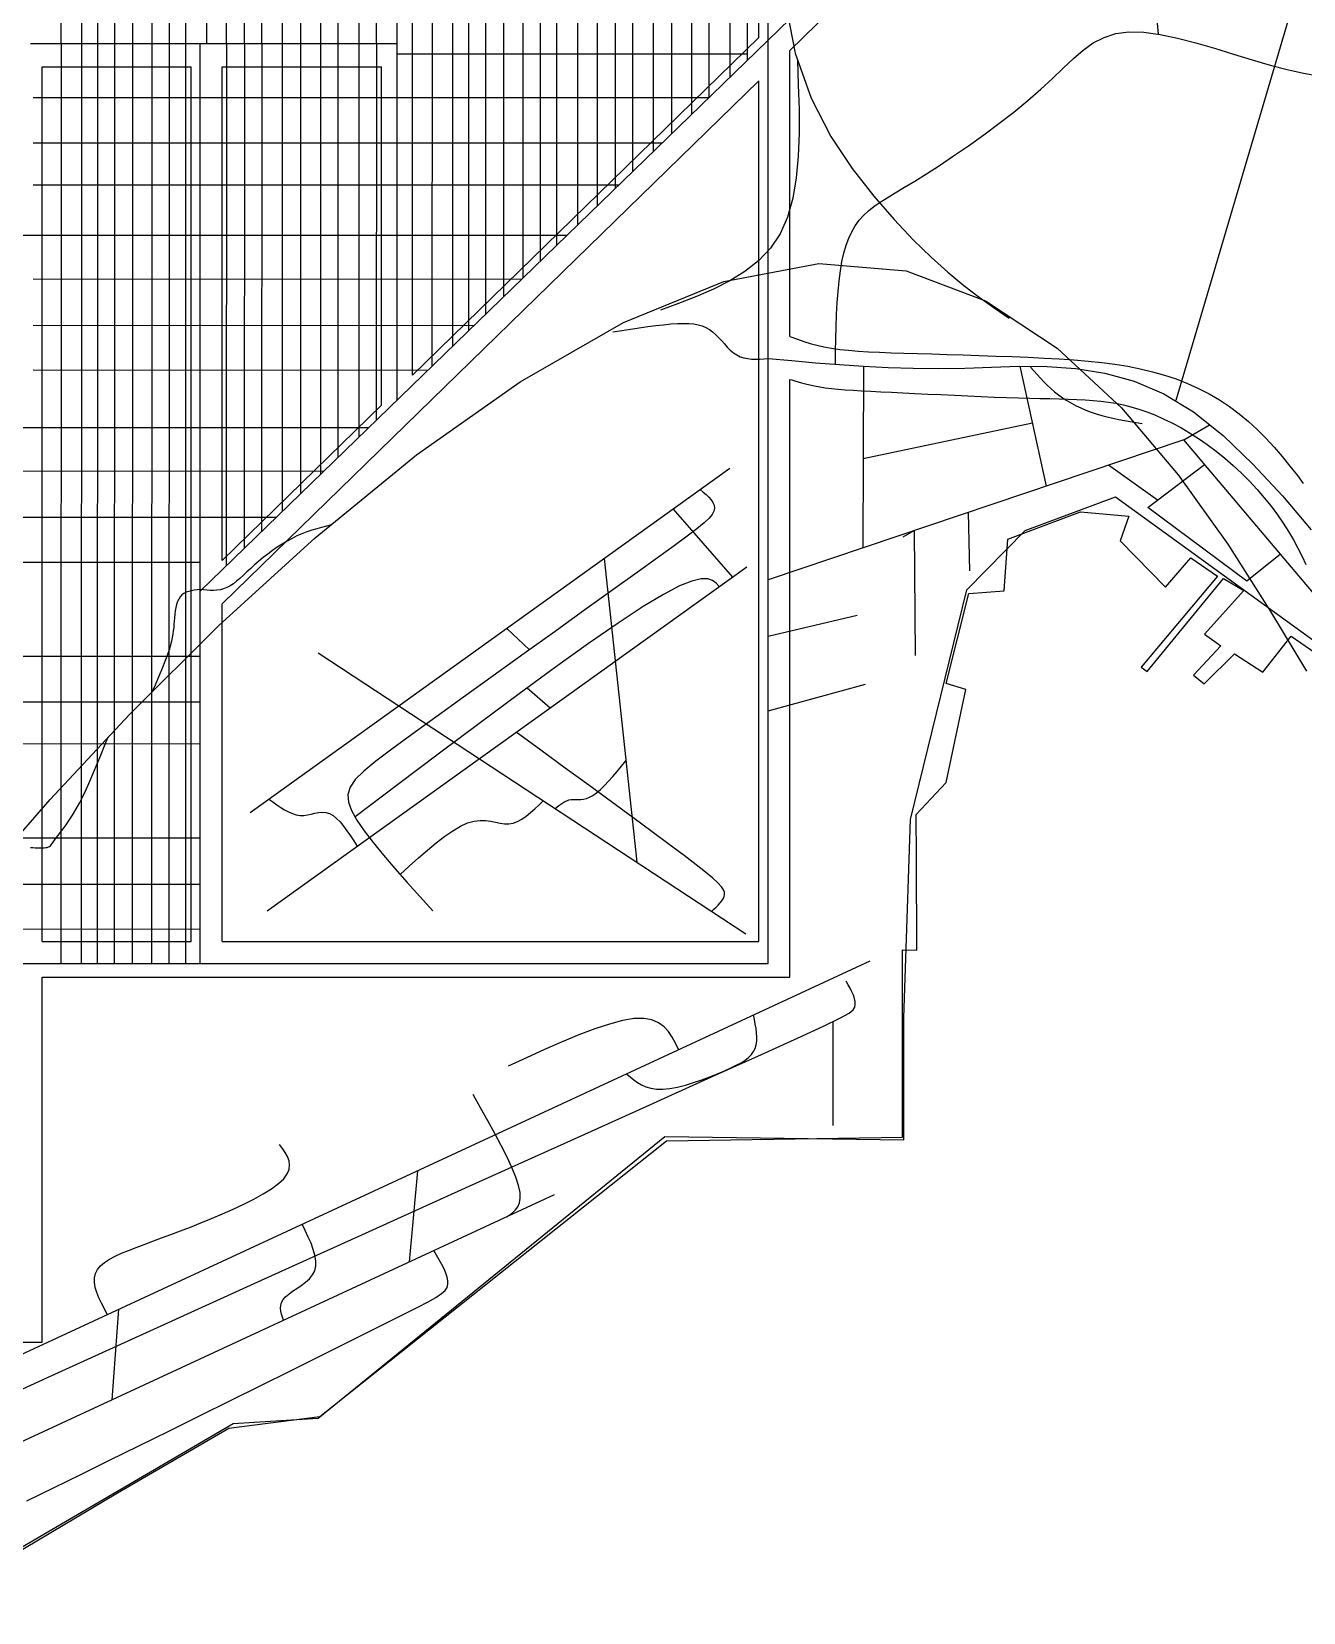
# Model space of a CAD drawing. Extents: x -15732 to 10897, y -24868 to 16165.
# Drawn here: x -2354 to 2165, y -8372 to -2754 of the extents above; entities that cross this region are included whole.
import ezdxf

# ---------------------------------------------------------------- set-up
doc = ezdxf.new("R2010")
doc.units = 0
doc.header["$MEASUREMENT"] = 0
for name, color, linetype in [('AIRPORT', 7, 'CONTINUOUS'), ('COASTLINE', 7, 'CONTINUOUS'), ('HIGHWAY', 7, 'CONTINUOUS'), ('STREETS-SPRAWL', 7, 'CONTINUOUS'), ('STREETS-SPRAWL-12M', 7, 'CONTINUOUS'), ('STREETS-SPRAWL-20M', 7, 'CONTINUOUS'), ('SUBURBS', 7, 'CONTINUOUS')]:
    doc.layers.add(name, color=color, linetype=linetype)

msp = doc.modelspace()

# ---------------------------------------------------------------- linework, layer by layer
at = {"layer": 'AIRPORT', "color": 251, "linetype": 'CONTINUOUS'}
for p, q in [((-1577.1, -5529), (127.2, -4305.8)), ((22, -4381.2), (32.8, -4390.2)), ((32.8, -4390.2), (43.2, -4399.2)), ((43.2, -4399.2), (52.6, -4408.3)), ((52.6, -4408.3), (60.6, -4417.6)), ((60.6, -4417.6), (66.9, -4427.2)), ((66.9, -4427.2), (70.8, -4437.1)), ((70.8, -4437.1), (72, -4447.4)), ((-74.4, -4450.5), (136.1, -4692.7)), ((53.2, -4483), (35.6, -4499.5)), ((64.1, -4469.6), (53.2, -4483)), ((70, -4458.2), (64.1, -4469.6)), ((72, -4447.4), (70, -4458.2)), ((-25.1, -4547.2), (-71.3, -4581.1)), ((10, -4520.4), (-25.1, -4547.2)), ((35.6, -4499.5), (10, -4520.4)), ((-71.3, -4581.1), (-129.8, -4623.5)), ((-1517, -5879.3), (187.2, -4656.1)), ((-319, -4626), (-203.8, -5706.2)), ((-129.8, -4623.5), (-202.3, -4675.6)), ((-202.3, -4675.6), (-289.3, -4738.2)), ((-7.7, -4706.4), (-51.4, -4724.1)), ((25, -4698.5), (-7.7, -4706.4)), ((48.7, -4698.5), (25, -4698.5)), ((65.9, -4704.5), (48.7, -4698.5)), ((78.7, -4714.5), (65.9, -4704.5)), ((89.2, -4726.4), (78.7, -4714.5)), ((-289.3, -4738.2), (-387.8, -4809)), ((-108.3, -4753.8), (-180.7, -4797.4)), ((-51.4, -4724.1), (-108.3, -4753.8)), ((-387.8, -4809), (-494, -4885.4)), ((-180.7, -4797.4), (-270.1, -4856.1)), ((-665.8, -4874.9), (-584.7, -4950.7)), ((-494, -4885.4), (-603.8, -4964.5)), ((-270.1, -4856.1), (-374.9, -4928.7)), ((-374.9, -4928.7), (-492.9, -5013.2)), ((-1335.7, -4961.2), (183.4, -5961.1)), ((-603.8, -4964.5), (-713.6, -5043.5)), ((-713.6, -5043.5), (-819.3, -5119.7)), ((-492.9, -5013.2), (-622.1, -5107.7)), ((-622.1, -5107.7), (-760, -5210)), ((-592.8, -5086.1), (-511.5, -5157.5)), ((-819.3, -5119.7), (-917.2, -5190.3)), ((-917.2, -5190.3), (-1003.3, -5252.5)), ((-760, -5210), (-904.6, -5318.3)), ((-1003.3, -5252.5), (-1074.6, -5304.3)), ((-544.4, -5308.2), (-632.2, -5244.2)), ((-1074.6, -5304.3), (-1131.2, -5346.9)), ((-904.6, -5318.3), (-1053.6, -5430.5)), ((-457.8, -5371.3), (-544.4, -5308.2)), ((-1174.1, -5382.3), (-1204.2, -5412.5)), ((-1131.2, -5346.9), (-1174.1, -5382.3)), ((-373.7, -5432.6), (-457.8, -5371.3)), ((-289.1, -5401.3), (-273.7, -5383.3)), ((-273.7, -5383.3), (-258, -5364.5)), ((-258, -5364.5), (-242.3, -5345.5)), ((-1222.6, -5439.6), (-1230.3, -5465.5)), ((-1204.2, -5412.5), (-1222.6, -5439.6)), ((-1053.6, -5430.5), (-1204.8, -5544.8)), ((-293.4, -5491.4), (-373.7, -5432.6)), ((-346.5, -5459.3), (-333, -5447.6)), ((-333, -5447.6), (-318.9, -5433.8)), ((-318.9, -5433.8), (-304.2, -5418.3)), ((-304.2, -5418.3), (-289.1, -5401.3)), ((-1510.7, -5481.4), (-1496.8, -5491.8)), ((-1496.8, -5491.8), (-1482.9, -5501.9)), ((-1482.9, -5501.9), (-1469, -5511.4)), ((-1230.3, -5465.5), (-1228.1, -5492.3)), ((-1228.1, -5492.3), (-1217, -5521.9)), ((-566.3, -5516.4), (-551.1, -5502.2)), ((-551.1, -5502.2), (-535.9, -5487.6)), ((-487.3, -5509.7), (-480.5, -5504.4)), ((-480.5, -5504.4), (-473.6, -5499.4)), ((-473.6, -5499.4), (-466.7, -5494.7)), ((-466.7, -5494.7), (-459.6, -5490.7)), ((-459.6, -5490.7), (-452.3, -5487.3)), ((-452.3, -5487.3), (-444.8, -5484.8)), ((-444.8, -5484.8), (-437.1, -5483.2)), ((-437.1, -5483.2), (-429.1, -5482.6)), ((-429.1, -5482.6), (-420.7, -5482.7)), ((-420.7, -5482.7), (-412, -5482.9)), ((-412, -5482.9), (-402.7, -5482.7)), ((-402.7, -5482.7), (-392.9, -5481.6)), ((-392.9, -5481.6), (-382.4, -5479.3)), ((-382.4, -5479.3), (-371.2, -5475.1)), ((-371.2, -5475.1), (-359.3, -5468.5)), ((-359.3, -5468.5), (-346.5, -5459.3)), ((-218.2, -5546.6), (-293.4, -5491.4)), ((-1469, -5511.4), (-1455.1, -5520)), ((-1455.1, -5520), (-1441.3, -5527.4)), ((-1441.3, -5527.4), (-1427.5, -5533.3)), ((-1427.5, -5533.3), (-1413.9, -5537.5)), ((-1413.9, -5537.5), (-1400.3, -5539.5)), ((-1400.3, -5539.5), (-1386.8, -5539.4)), ((-1386.8, -5539.4), (-1373.5, -5537.6)), ((-1373.5, -5537.6), (-1360.2, -5534.9)), ((-1360.2, -5534.9), (-1347.1, -5532)), ((-1347.1, -5532), (-1334.1, -5529.7)), ((-1334.1, -5529.7), (-1321.2, -5528.6)), ((-1321.2, -5528.6), (-1308.3, -5529.5)), ((-1308.3, -5529.5), (-1295.6, -5533.2)), ((-1295.6, -5533.2), (-1283, -5540.1)), ((-1283, -5540.1), (-1270.5, -5550.1)), ((-1270.5, -5550.1), (-1258.1, -5562.7)), ((-1258.1, -5562.7), (-1245.8, -5577.4)), ((-1217, -5521.9), (-1198.1, -5555.9)), ((-1198.1, -5555.9), (-1172.4, -5594.1)), ((-804.7, -5566.4), (-781.6, -5559.8)), ((-781.6, -5559.8), (-760.4, -5557.3)), ((-760.4, -5557.3), (-740.8, -5557.9)), ((-740.8, -5557.9), (-722.5, -5560.5)), ((-722.5, -5560.5), (-705.4, -5564)), ((-642.7, -5566.7), (-627.4, -5560.8)), ((-627.4, -5560.8), (-612.1, -5552.4)), ((-612.1, -5552.4), (-596.8, -5541.9)), ((-596.8, -5541.9), (-581.6, -5529.8)), ((-581.6, -5529.8), (-566.3, -5516.4)), ((-494, -5515.2), (-487.3, -5509.7)), ((-149.4, -5597.4), (-218.2, -5546.6)), ((-1245.8, -5577.4), (-1233.5, -5593.9)), ((-1233.5, -5593.9), (-1221.2, -5611.7)), ((-1221.2, -5611.7), (-1209, -5630.3)), ((-1172.4, -5594.1), (-1140.7, -5636.1)), ((-916.1, -5637.2), (-885.9, -5613.9)), ((-885.9, -5613.9), (-857.1, -5594)), ((-857.1, -5594), (-830, -5577.9)), ((-830, -5577.9), (-804.7, -5566.4)), ((-705.4, -5564), (-689.2, -5567.4)), ((-689.2, -5567.4), (-673.5, -5569.7)), ((-673.5, -5569.7), (-658.1, -5569.7)), ((-658.1, -5569.7), (-642.7, -5566.7)), ((-88.1, -5643), (-149.4, -5597.4)), ((-1209, -5630.3), (-1196.8, -5649.4)), ((-1140.7, -5636.1), (-1104, -5681)), ((-979.4, -5690.7), (-947.3, -5663)), ((-947.3, -5663), (-916.1, -5637.2)), ((-35.7, -5682.4), (-88.1, -5643)), ((-1104, -5681), (-1063.5, -5728.4)), ((-1063.5, -5728.4), (-1020, -5777.6)), ((-1044.9, -5749.5), (-1012, -5719.8)), ((-1012, -5719.8), (-979.4, -5690.7)), ((7, -5715.1), (-35.7, -5682.4)), ((40.6, -5741.7), (7, -5715.1)), ((-1020, -5777.6), (-974.5, -5828)), ((66.1, -5763), (40.6, -5741.7)), ((84.5, -5779.8), (66.1, -5763)), ((96.9, -5793.1), (84.5, -5779.8)), ((-974.5, -5828), (-928.1, -5879)), ((92.6, -5850.9), (98.5, -5843.4)), ((104.3, -5803.8), (96.9, -5793.1)), ((98.5, -5843.4), (103.3, -5835.8)), ((103.3, -5835.8), (106.6, -5828.2)), ((107.7, -5812.6), (104.3, -5803.8)), ((106.6, -5828.2), (108.2, -5820.5)), ((108.2, -5820.5), (107.7, -5812.6)), ((61.5, -5880.8), (69.9, -5873.4)), ((69.9, -5873.4), (78, -5865.9)), ((78, -5865.9), (85.6, -5858.4)), ((85.6, -5858.4), (92.6, -5850.9)), ((-2577.2, -7541.8), (625.3, -6056.2)), ((547.8, -6141.5), (540.7, -6128.7)), ((554.5, -6154.2), (547.8, -6141.5)), ((560.7, -6166.7), (554.5, -6154.2)), ((565.9, -6178.8), (560.7, -6166.7)), ((569.9, -6190.5), (565.9, -6178.8)), ((550.5, -6242), (565.8, -6230.2)), ((565.8, -6230.2), (571.2, -6221.2)), ((572.3, -6201.5), (569.9, -6190.5)), ((571.2, -6221.2), (572.8, -6211.8)), ((572.8, -6211.8), (572.3, -6201.5)), ((-301, -6281.1), (-353.1, -6298.5)), ((-254, -6268.5), (-301, -6281.1)), ((-212.9, -6261.7), (-254, -6268.5)), ((-178.3, -6261.2), (-212.9, -6261.7)), ((-149.7, -6266.4), (-178.3, -6261.2)), ((-126.2, -6276.5), (-149.7, -6266.4)), ((-106.9, -6290.7), (-126.2, -6276.5)), ((-91, -6308.1), (-106.9, -6290.7)), ((214.3, -6264.9), (210.9, -6248.5)), ((217.5, -6281.1), (214.3, -6264.9)), ((220.2, -6297.1), (217.5, -6281.1)), ((369.6, -6329.9), (459.8, -6288.2)), ((459.8, -6288.2), (517.6, -6260.1)), ((492.6, -6272.5), (493.2, -6641.3)), ((517.6, -6260.1), (550.5, -6242)), ((-469.3, -6344.9), (-531.6, -6372.1)), ((-409.5, -6320), (-469.3, -6344.9)), ((-353.1, -6298.5), (-409.5, -6320)), ((-77.7, -6328), (-91, -6308.1)), ((-66, -6349.6), (-77.7, -6328)), ((222.1, -6312.6), (220.2, -6297.1)), ((220.8, -6355.3), (222.7, -6341.9)), ((223, -6327.6), (222.1, -6312.6)), ((222.7, -6341.9), (223, -6327.6)), ((239.4, -6389.1), (369.6, -6329.9)), ((-595.7, -6401), (-660.5, -6430.7)), ((-531.6, -6372.1), (-595.7, -6401)), ((-55.3, -6372), (-66, -6349.6)), ((61.8, -6469.2), (239.4, -6389.1)), ((181.5, -6409.2), (193.8, -6399.7)), ((193.8, -6399.7), (203.8, -6389.8)), ((203.8, -6389.8), (211.5, -6379.3)), ((211.5, -6379.3), (217.1, -6367.8)), ((217.1, -6367.8), (220.8, -6355.3)), ((-239.9, -6457.6), (-227.5, -6468.5)), ((55.6, -6468.9), (82.6, -6458)), ((82.6, -6458), (107.7, -6447.4)), ((107.7, -6447.4), (130, -6437.4)), ((130, -6437.4), (149.8, -6427.8)), ((149.8, -6427.8), (166.9, -6418.5)), ((166.9, -6418.5), (181.5, -6409.2)), ((-227.5, -6468.5), (-214.7, -6479)), ((-214.7, -6479), (-201.3, -6488.7)), ((-201.3, -6488.7), (-186.8, -6497.4)), ((-186.8, -6497.4), (-170.9, -6504.5)), ((-170.9, -6504.5), (-153.3, -6509.7)), ((-170.8, -6574), (61.8, -6469.2)), ((-153.3, -6509.7), (-133.5, -6512.7)), ((-133.5, -6512.7), (-111.3, -6513)), ((-111.3, -6513), (-86.5, -6510.5)), ((-86.5, -6510.5), (-59.5, -6505.4)), ((-59.5, -6505.4), (-31.1, -6498.2)), ((-31.1, -6498.2), (-2, -6489.5)), ((-2, -6489.5), (27.1, -6479.5)), ((27.1, -6479.5), (55.6, -6468.9)), ((-758.8, -6578.6), (-785.3, -6531.7)), ((-461.8, -6705.4), (-170.8, -6574)), ((-732.9, -6624.9), (-758.8, -6578.6)), ((-708.2, -6669.9), (-732.9, -6624.9)), ((-685.3, -6713.1), (-708.2, -6669.9)), ((-1462.6, -6723.1), (-1473.1, -6708.8)), ((-1453, -6737.6), (-1462.6, -6723.1)), ((-1444.9, -6752.2), (-1453, -6737.6)), ((-799.4, -6857.9), (-461.8, -6705.4)), ((-664.8, -6753.8), (-685.3, -6713.1)), ((-1445.8, -6814.1), (-1439, -6797.9)), ((-1439.4, -6767), (-1444.9, -6752.2)), ((-1437.1, -6782.2), (-1439.4, -6767)), ((-1439, -6797.9), (-1437.1, -6782.2)), ((-647.3, -6791.4), (-664.8, -6753.8)), ((-633.4, -6825.3), (-647.3, -6791.4)), ((-1501.8, -6866.4), (-1477.3, -6848.4)), ((-1477.3, -6848.4), (-1458.4, -6830.9)), ((-1458.4, -6830.9), (-1445.8, -6814.1)), ((-983.1, -6802.4), (-1012.5, -7126.7)), ((-623.7, -6854.8), (-633.4, -6825.3)), ((-618.6, -6879.6), (-623.7, -6854.8)), ((-3698, -8372.5), (-495.5, -6886.9)), ((-1599.8, -6921.2), (-1564, -6903.1)), ((-1564, -6903.1), (-1531.1, -6884.7)), ((-1531.1, -6884.7), (-1501.8, -6866.4)), ((-1167.6, -7024.5), (-799.4, -6857.9)), ((-620.4, -6916.8), (-617.7, -6900.1)), ((-617.7, -6900.1), (-618.6, -6879.6)), ((-1714.7, -6972.7), (-1676.1, -6956.3)), ((-1676.1, -6956.3), (-1637.5, -6939.1)), ((-1637.5, -6939.1), (-1599.8, -6921.2)), ((-666.9, -6966.4), (-655.2, -6958.9)), ((-655.2, -6958.9), (-644.1, -6950.9)), ((-644.1, -6950.9), (-634.2, -6941.6)), ((-634.2, -6941.6), (-626.1, -6930.4)), ((-626.1, -6930.4), (-620.4, -6916.8)), ((-1859, -7029.3), (-1824.6, -7016.4)), ((-1824.6, -7016.4), (-1789.1, -7002.7)), ((-1789.1, -7002.7), (-1752.4, -6988.2)), ((-1752.4, -6988.2), (-1714.7, -6972.7)), ((-1381.8, -7015.6), (-1393.2, -6992.6)), ((-1371, -7038.3), (-1381.8, -7015.6)), ((-2009.3, -7085.7), (-1982.4, -7075.2)), ((-1982.4, -7075.2), (-1953.8, -7064.4)), ((-1953.8, -7064.4), (-1923.6, -7053.2)), ((-1923.6, -7053.2), (-1892, -7041.5)), ((-1892, -7041.5), (-1859, -7029.3)), ((-1550.7, -7198.1), (-1167.6, -7024.5)), ((-1361.2, -7060.6), (-1371, -7038.3)), ((-1353, -7082.3), (-1361.2, -7060.6)), ((-2109.2, -7140.8), (-2094.9, -7128.8)), ((-2094.9, -7128.8), (-2077.4, -7117.5)), ((-2077.4, -7117.5), (-2057.1, -7106.7)), ((-2057.1, -7106.7), (-2034.3, -7096.1)), ((-2034.3, -7096.1), (-2009.3, -7085.7)), ((-1347.1, -7103.1), (-1353, -7082.3)), ((-1343.8, -7122.7), (-1347.1, -7103.1)), ((-1343.8, -7141.1), (-1343.8, -7122.7)), ((-915.3, -7102.9), (-925.4, -7086.3)), ((-905.5, -7119.4), (-915.3, -7102.9)), ((-896.5, -7135.6), (-905.5, -7119.4)), ((-888.5, -7151.3), (-896.5, -7135.6)), ((-2130.9, -7183.2), (-2127.5, -7167.8)), ((-2130.8, -7199.6), (-2130.9, -7183.2)), ((-2127.5, -7167.8), (-2120.2, -7153.8)), ((-2120.2, -7153.8), (-2109.2, -7140.8)), ((-1380.6, -7199.2), (-1366.9, -7186.8)), ((-1366.9, -7186.8), (-1355.6, -7173.1)), ((-1355.6, -7173.1), (-1347.7, -7157.9)), ((-1347.7, -7157.9), (-1343.8, -7141.1)), ((-882, -7166.3), (-888.5, -7151.3)), ((-877.3, -7180.6), (-882, -7166.3)), ((-874.8, -7193.9), (-877.3, -7180.6)), ((-2127.8, -7217.1), (-2130.8, -7199.6)), ((-2122.2, -7235.4), (-2127.8, -7217.1)), ((-2114.7, -7254.4), (-2122.2, -7235.4)), ((-1932.6, -7371.4), (-1550.7, -7198.1)), ((-1451.9, -7250.8), (-1440.5, -7241)), ((-1440.5, -7241), (-1426.7, -7231.2)), ((-1426.7, -7231.2), (-1411.5, -7221.1)), ((-1411.5, -7221.1), (-1395.8, -7210.5)), ((-1395.8, -7210.5), (-1380.6, -7199.2)), ((-917.2, -7252.7), (-897.8, -7239.5)), ((-897.8, -7239.5), (-885.1, -7228)), ((-885.1, -7228), (-877.8, -7217.2)), ((-877.8, -7217.2), (-874.8, -7206.1)), ((-874.8, -7206.1), (-874.8, -7193.9)), ((-2105.7, -7273.8), (-2114.7, -7254.4)), ((-2095.6, -7293.6), (-2105.7, -7273.8)), ((-2085.1, -7313.6), (-2095.6, -7293.6)), ((-2045, -7295), (-2069, -7616.8)), ((-1469.1, -7291.6), (-1468.4, -7281.2)), ((-1468.1, -7302.1), (-1469.1, -7291.6)), ((-1468.4, -7281.2), (-1465.6, -7270.9)), ((-1465.9, -7312.7), (-1468.1, -7302.1)), ((-1465.6, -7270.9), (-1460.2, -7260.8)), ((-1460.2, -7260.8), (-1451.9, -7250.8)), ((-1028.8, -7311.8), (-981.4, -7287.8)), ((-981.4, -7287.8), (-944.7, -7268.4)), ((-944.7, -7268.4), (-917.2, -7252.7)), ((-1462.9, -7323.3), (-1465.9, -7312.7)), ((-1459.4, -7334), (-1462.9, -7323.3)), ((-1159.8, -7377), (-1088, -7341.3)), ((-1088, -7341.3), (-1028.8, -7311.8)), ((-2297.5, -7537.4), (-1932.6, -7371.4)), ((-1242.8, -7418.3), (-1159.8, -7377)), ((-1434.6, -7513.6), (-1335.1, -7464.1)), ((-1335.1, -7464.1), (-1242.8, -7418.3)), ((-1539.5, -7565.7), (-1434.6, -7513.6)), ((-2629.7, -7688.9), (-2297.5, -7537.4)), ((-1647.7, -7619.4), (-1539.5, -7565.7)), ((-1757.3, -7673.7), (-1647.7, -7619.4)), ((-1866.4, -7727.8), (-1757.3, -7673.7)), ((-1973.3, -7780.6), (-1866.4, -7727.8)), ((-2077.4, -7832), (-1973.3, -7780.6)), ((-2178.6, -7881.8), (-2077.4, -7832)), ((-2276.6, -7929.7), (-2178.6, -7881.8)), ((-2371.1, -7975.6), (-2276.6, -7929.7))]:
    msp.add_line(p, q, dxfattribs=at)
at = {"layer": 'COASTLINE', "color": 7, "linetype": 'CONTINUOUS'}
msp.add_lwpolyline([(-2524, -8229.2), (-2048.7, -7947.9), (-1653.2, -7717.4), (-1330.4, -7676.4), (-98.4, -6696.6), (740.8, -6683.5), (740.8, -6017.1), (791.3, -6018.1), (790.2, -5689.9), (789.6, -5536.6), (895.3, -5422.8), (965.7, -5092.2), (895.3, -5070.6), (976.6, -4750.8), (1102.4, -4741), (1114.8, -4557.2), (1373.5, -4460.6), (1544.8, -4476.1), (1513.7, -4563.4), (1675.7, -4728.5), (1765.1, -4624.4), (1859.4, -4689.1), (1588.7, -5012.4), (1610.2, -5028.5), (1881, -4697.1), (1953.7, -4740.2), (1813.6, -4895.2), (1871.6, -4936.9), (1774.6, -5040.6), (1812.3, -5071.6), (1920.1, -4965.2), (2021.1, -5029.9), (2122.1, -4901.9), (2328.3, -5044.8)], dxfattribs=at)
at = {"layer": 'HIGHWAY', "color": 250, "linetype": 'CONTINUOUS'}
for p, q in [((322.5, -2640.5), (359.5, -2829.6)), ((359.5, -2829.6), (415.8, -2990.2)), ((366.9, -2855.5), (370.4, -2943.2)), ((370.4, -2943.2), (372.8, -3029.8)), ((372.8, -3029.8), (373.1, -3114.5)), ((415.8, -2990.2), (485.4, -3125.9)), ((373.1, -3114.5), (370.2, -3196.1)), ((485.4, -3125.9), (561.8, -3240.6)), ((370.2, -3196.1), (363.1, -3273.6)), ((561.8, -3240.6), (638.8, -3338.1)), ((363.1, -3273.6), (350.6, -3346.1)), ((350.6, -3346.1), (331.8, -3412.6)), ((638.8, -3338.1), (711.3, -3421.7)), ((331.8, -3412.6), (305.5, -3471.9)), ((711.3, -3421.7), (778.8, -3493.7)), ((305.5, -3471.9), (271, -3523.5)), ((271, -3523.5), (229.1, -3568)), ((778.8, -3493.7), (842, -3555.6)), ((105.9, -3641.5), (443.1, -3577.2)), ((229.1, -3568), (180.8, -3606.5)), ((443.1, -3577.2), (753.3, -3604.1)), ((842, -3555.6), (901.7, -3609)), ((-250.7, -3787), (105.9, -3641.5)), ((127.2, -3639.9), (69.3, -3669.2)), ((180.8, -3606.5), (127.2, -3639.9)), ((753.3, -3604.1), (1035.5, -3710.4)), ((901.7, -3609), (958.6, -3655.8)), ((8.2, -3695.5), (-55, -3719.8)), ((69.3, -3669.2), (8.2, -3695.5)), ((958.6, -3655.8), (1013.3, -3697.5)), ((1013.3, -3697.5), (1066.6, -3735.9)), ((-55, -3719.8), (-119.2, -3743.1)), ((1035.5, -3710.4), (1290.3, -3878.3)), ((1066.6, -3735.9), (1119.3, -3772.6)), ((-617.8, -3997.9), (-250.7, -3787)), ((-289, -3821.2), (-257.3, -3816.2)), ((-257.3, -3816.2), (-225.8, -3811.2)), ((-225.8, -3811.2), (-194.9, -3806.5)), ((-194.9, -3806.5), (-164.9, -3802.2)), ((-164.9, -3802.2), (-136.1, -3798.4)), ((-136.1, -3798.4), (-108.7, -3795.3)), ((-108.7, -3795.3), (-83, -3792.8)), ((-83, -3792.8), (-59.3, -3791.3)), ((-59.3, -3791.3), (-37.9, -3790.7)), ((-37.9, -3790.7), (-18.6, -3791.2)), ((-18.6, -3791.2), (-1.2, -3792.8)), ((-1.2, -3792.8), (14.6, -3795.6)), ((14.6, -3795.6), (29, -3799.7)), ((29, -3799.7), (42.1, -3805.1)), ((42.1, -3805.1), (54.3, -3811.9)), ((54.3, -3811.9), (65.7, -3820.2)), ((65.7, -3820.2), (76.6, -3829.9)), ((76.6, -3829.9), (87.1, -3840.6)), ((87.1, -3840.6), (97.4, -3852)), ((97.4, -3852), (107.7, -3863.6)), ((107.7, -3863.6), (118.1, -3875)), ((118.1, -3875), (128.7, -3885.6)), ((128.7, -3885.6), (139.8, -3895.1)), ((139.8, -3895.1), (151.4, -3903)), ((151.4, -3903), (163.8, -3909)), ((163.8, -3909), (176.9, -3913.2)), ((176.9, -3913.2), (190.5, -3915.9)), ((190.5, -3915.9), (204.5, -3917.3)), ((204.5, -3917.3), (219, -3917.7)), ((219, -3917.7), (233.7, -3917.4)), ((233.7, -3917.4), (248.6, -3916.5)), ((248.6, -3916.5), (263.6, -3915.4)), ((1290.3, -3878.3), (1518.4, -4090.3)), ((1195.9, -3946.4), (1207.3, -3959.4)), ((1207.3, -3959.4), (1218.9, -3972.4)), ((1218.9, -3972.4), (1230.6, -3985.3)), ((1230.6, -3985.3), (1242.6, -3997.9)), ((-986, -4258.4), (-617.8, -3997.9)), ((1242.6, -3997.9), (1255, -4010.3)), ((1255, -4010.3), (1267.8, -4022.3)), ((1267.8, -4022.3), (1281.1, -4033.8)), ((1281.1, -4033.8), (1295, -4044.9)), ((1295, -4044.9), (1309.6, -4055.3)), ((1309.6, -4055.3), (1324.9, -4065.2)), ((1324.9, -4065.2), (1340.8, -4074.5)), ((1340.8, -4074.5), (1357.4, -4083.2)), ((1357.4, -4083.2), (1374.5, -4091.3)), ((1374.5, -4091.3), (1392.3, -4098.8)), ((1392.3, -4098.8), (1410.5, -4105.7)), ((1518.4, -4090.3), (1720.4, -4328.7)), ((1410.5, -4105.7), (1429.3, -4112)), ((1429.3, -4112), (1448.6, -4117.7)), ((1448.6, -4117.7), (1468.2, -4122.9)), ((1468.2, -4122.9), (1488.3, -4127.6)), ((1488.3, -4127.6), (1508.7, -4131.9)), ((1508.7, -4131.9), (1529.3, -4136)), ((1529.3, -4136), (1550, -4139.8)), ((1550, -4139.8), (1571, -4143.4)), ((1571, -4143.4), (1591.9, -4147)), ((-1346.3, -4552.9), (-986, -4258.4)), ((1720.4, -4328.7), (1897, -4575.9)), ((-1411.1, -4546.3), (-1428.7, -4554.8)), ((-1393.5, -4538.8), (-1411.1, -4546.3)), ((-1376, -4532.1), (-1393.5, -4538.8)), ((-1358.5, -4526.1), (-1376, -4532.1)), ((-1341, -4520.6), (-1358.5, -4526.1)), ((-1323.5, -4515.6), (-1341, -4520.6)), ((-1306.1, -4510.9), (-1323.5, -4515.6)), ((-1288.6, -4506.2), (-1306.1, -4510.9)), ((-1689.5, -4865.6), (-1346.3, -4552.9)), ((-1498.3, -4598.2), (-1515, -4610.6)), ((-1481.3, -4586.3), (-1498.3, -4598.2)), ((-1463.9, -4574.9), (-1481.3, -4586.3)), ((-1446.3, -4564.4), (-1463.9, -4574.9)), ((-1428.7, -4554.8), (-1446.3, -4564.4)), ((1897, -4575.9), (2048.8, -4814.3)), ((-1575.5, -4661.8), (-1588.8, -4674.1)), ((-1561.5, -4649.1), (-1575.5, -4661.8)), ((-1546.7, -4636.3), (-1561.5, -4649.1)), ((-1531.2, -4623.4), (-1546.7, -4636.3)), ((-1515, -4610.6), (-1531.2, -4623.4)), ((-1637.1, -4715.9), (-1648.7, -4723.6)), ((-1625.5, -4707), (-1637.1, -4715.9)), ((-1613.7, -4696.9), (-1625.5, -4707)), ((-1601.5, -4685.9), (-1613.7, -4696.9)), ((-1588.8, -4674.1), (-1601.5, -4685.9)), ((-1831.5, -4770.4), (-1835.7, -4779.7)), ((-1826.3, -4762.4), (-1831.5, -4770.4)), ((-1820, -4755.8), (-1826.3, -4762.4)), ((-1812.7, -4750.6), (-1820, -4755.8)), ((-1804.5, -4746.5), (-1812.7, -4750.6)), ((-1795.6, -4743.3), (-1804.5, -4746.5)), ((-1786.1, -4740.9), (-1795.6, -4743.3)), ((-1776.2, -4739.1), (-1786.1, -4740.9)), ((-1766, -4737.6), (-1776.2, -4739.1)), ((-1755.7, -4736.4), (-1766, -4737.6)), ((-1743.6, -4737.8), (-1755.7, -4736.4)), ((-1731.5, -4738.9), (-1743.6, -4737.8)), ((-1719.4, -4739.7), (-1731.5, -4738.9)), ((-1707.4, -4739.8), (-1719.4, -4739.7)), ((-1695.4, -4739.1), (-1707.4, -4739.8)), ((-1683.6, -4737.3), (-1695.4, -4739.1)), ((-1671.8, -4734.3), (-1683.6, -4737.3)), ((-1660.2, -4729.7), (-1671.8, -4734.3)), ((-1648.7, -4723.6), (-1660.2, -4729.7)), ((-1845.1, -4824.8), (-1846.3, -4836.9)), ((-1843.6, -4812.8), (-1845.1, -4824.8)), ((-1841.7, -4801.1), (-1843.6, -4812.8)), ((-1839.1, -4790), (-1841.7, -4801.1)), ((-1835.7, -4779.7), (-1839.1, -4790)), ((2048.8, -4814.3), (2176.5, -5026.3)), ((-2006.5, -5180.7), (-1689.5, -4865.6)), ((-1850.5, -4883.5), (-1852, -4895.2)), ((-1849.2, -4872), (-1850.5, -4883.5)), ((-1848.2, -4860.5), (-1849.2, -4872)), ((-1847.3, -4848.8), (-1848.2, -4860.5)), ((-1846.3, -4836.9), (-1847.3, -4848.8)), ((-1860.1, -4933.7), (-1864.4, -4948.4)), ((-1856.7, -4920.1), (-1860.1, -4933.7)), ((-1854.1, -4907.3), (-1856.7, -4920.1)), ((-1852, -4895.2), (-1854.1, -4907.3)), ((-1882.7, -4998.9), (-1890.2, -5017.5)), ((-1875.8, -4981.1), (-1882.7, -4998.9)), ((-1869.6, -4964.2), (-1875.8, -4981.1)), ((-1864.4, -4948.4), (-1869.6, -4964.2)), ((-1906.7, -5056.4), (-1915.3, -5076.4)), ((-1898.2, -5036.7), (-1906.7, -5056.4)), ((-1890.2, -5017.5), (-1898.2, -5036.7)), ((-1915.3, -5076.4), (-1924.1, -5096.5)), ((-2288.1, -5482.5), (-2006.5, -5180.7)), ((-2095.4, -5292.7), (-2082.6, -5260.1)), ((-2121.1, -5356.7), (-2108.3, -5325)), ((-2108.3, -5325), (-2095.4, -5292.7)), ((-2146.6, -5417.3), (-2133.9, -5387.6)), ((-2133.9, -5387.6), (-2121.1, -5356.7)), ((-2171.9, -5472.1), (-2159.3, -5445.6)), ((-2159.3, -5445.6), (-2146.6, -5417.3)), ((-2527.6, -5758.1), (-2288.1, -5482.5)), ((-2196.7, -5518.9), (-2184.3, -5496.6)), ((-2184.3, -5496.6), (-2171.9, -5472.1)), ((-2231.5, -5573), (-2220.4, -5557)), ((-2220.4, -5557), (-2208.8, -5539)), ((-2208.8, -5539), (-2196.7, -5518.9)), ((-2266.6, -5619.7), (-2259.5, -5610.4)), ((-2259.5, -5610.4), (-2251.2, -5599.6)), ((-2251.2, -5599.6), (-2241.8, -5587.2)), ((-2241.8, -5587.2), (-2231.5, -5573)), ((-2358.4, -5653.4), (-2349.6, -5654)), ((-2349.6, -5654), (-2341, -5654.5)), ((-2341, -5654.5), (-2332.5, -5654.8)), ((-2332.5, -5654.8), (-2324.5, -5655)), ((-2324.5, -5655), (-2317, -5655)), ((-2317, -5655), (-2310, -5654.8)), ((-2310, -5654.8), (-2303.9, -5654.2)), ((-2303.9, -5654.2), (-2298.6, -5653.2)), ((-2298.6, -5653.2), (-2294.2, -5651.8)), ((-2294.2, -5651.8), (-2290.6, -5649.9)), ((-2290.6, -5649.9), (-2287.3, -5647.2)), ((-2287.3, -5647.2), (-2284.2, -5643.8)), ((-2284.2, -5643.8), (-2280.8, -5639.5)), ((-2280.8, -5639.5), (-2277, -5634.1)), ((-2277, -5634.1), (-2272.3, -5627.5)), ((-2272.3, -5627.5), (-2266.6, -5619.7))]:
    msp.add_line(p, q, dxfattribs=at)
at = {"layer": 'STREETS-SPRAWL', "color": 7, "linetype": 'CONTINUOUS'}
for p, q in [((-1000.4, -3974.4), (-1000.4, 421.3)), ((229.9, -2774.2), (229.9, 421.3)), ((1596.1, -1595.4), (340.1, -2820.6)), ((229.9, -2774.2), (-1000.4, -3974.4)), ((340.1, -3837), (340.1, -2820.6)), ((-2316.2, -2879), (-1786.6, -2879)), ((-2316.2, -5988), (-2316.2, -2879)), ((-1786.6, -5988), (-1786.6, -2879)), ((-1676.4, -2879), (-1110.6, -2879)), ((-1676.4, -4633.8), (-1676.4, -2879)), ((-1110.6, -4081.9), (-1110.6, -2879)), ((229.9, -2928.1), (-1676.4, -4787.7)), ((229.9, -5988), (229.9, -2928.1)), ((340.1, -3837), (347, -3839.6)), ((347, -3839.6), (367.9, -3847.3)), ((367.9, -3847.3), (389.5, -3854.7)), ((389.5, -3854.7), (412.2, -3861.6)), ((412.2, -3861.6), (436.1, -3868)), ((436.1, -3868), (461.5, -3873.8)), ((461.5, -3873.8), (488.7, -3878.8)), ((488.7, -3878.8), (517.9, -3883)), ((517.9, -3883), (549.2, -3886.4)), ((549.2, -3886.4), (583, -3889.2)), ((583, -3889.2), (619.2, -3891.5)), ((619.2, -3891.5), (658.3, -3893.4)), ((658.3, -3893.4), (700.2, -3895.1)), ((700.2, -3895.1), (745.2, -3896.5)), ((745.2, -3896.5), (793.5, -3898)), ((793.5, -3898), (845, -3899.4)), ((845, -3899.4), (899.3, -3901)), ((899.3, -3901), (955.7, -3902.7)), ((955.7, -3902.7), (1013.4, -3904.6)), ((1013.4, -3904.6), (1071.8, -3906.6)), ((1071.8, -3906.6), (1130.1, -3908.8)), ((1130.1, -3908.8), (1187.6, -3911.3)), ((1187.6, -3911.3), (1243.7, -3914)), ((1243.7, -3914), (1297.8, -3917.1)), ((1297.8, -3917.1), (1349.9, -3920.6)), ((1349.9, -3920.6), (1400.1, -3924.8)), ((1400.1, -3924.8), (1448.7, -3929.8)), ((1448.7, -3929.8), (1495.6, -3935.9)), ((1495.6, -3935.9), (1541.3, -3943.2)), ((1541.3, -3943.2), (1585.6, -3951.9)), ((1585.6, -3951.9), (1628.9, -3962.3)), ((1628.9, -3962.3), (1671.2, -3974.4)), ((1671.2, -3974.4), (1712.5, -3988.3)), ((1712.5, -3988.3), (1752.8, -4004.1)), ((340.1, -6114.3), (340.1, -3990.3)), ((340.3, -3989.7), (347, -3991.8)), ((347, -3991.8), (357.7, -3995.2)), ((357.7, -3995.2), (369.4, -3998.7)), ((369.4, -3998.7), (382.2, -4002.3)), ((382.2, -4002.3), (396.1, -4005.9)), ((396.1, -4005.9), (411.3, -4009.5)), ((411.3, -4009.5), (428, -4012.9)), ((428, -4012.9), (446.3, -4016.2)), ((446.3, -4016.2), (466.2, -4019.3)), ((466.2, -4019.3), (487.9, -4022)), ((487.9, -4022), (511.6, -4024.4)), ((511.6, -4024.4), (537.3, -4026.6)), ((537.3, -4026.6), (565.2, -4028.5)), ((565.2, -4028.5), (595.4, -4030.2)), ((595.4, -4030.2), (628, -4031.9)), ((628, -4031.9), (663.1, -4033.6)), ((663.1, -4033.6), (700.9, -4035.4)), ((700.9, -4035.4), (741.4, -4037.3)), ((741.4, -4037.3), (784.6, -4039.4)), ((784.6, -4039.4), (830.1, -4041.7)), ((830.1, -4041.7), (877, -4044)), ((877, -4044), (924.8, -4046.3)), ((1752.8, -4004.1), (1792, -4021.7)), ((1792, -4021.7), (1830, -4041.3)), ((1830, -4041.3), (1866.9, -4062.7)), ((-1110.6, -4081.9), (-1676.4, -4633.8)), ((924.8, -4046.3), (972.7, -4048.6)), ((972.7, -4048.6), (1020.1, -4050.7)), ((1020.1, -4050.7), (1066.2, -4052.6)), ((1066.2, -4052.6), (1110.5, -4054.2)), ((1110.5, -4054.2), (1152.3, -4055.4)), ((1152.3, -4055.4), (1191.7, -4056.5)), ((1191.7, -4056.5), (1229, -4057.3)), ((1229, -4057.3), (1264.2, -4058.1)), ((1264.2, -4058.1), (1297.7, -4058.9)), ((1297.7, -4058.9), (1329.5, -4059.9)), ((1329.5, -4059.9), (1360, -4061.1)), ((1360, -4061.1), (1389.2, -4062.6)), ((1389.2, -4062.6), (1417.5, -4064.6)), ((1417.5, -4064.6), (1445, -4067.1)), ((1445, -4067.1), (1472, -4070.5)), ((1472, -4070.5), (1498.7, -4074.7)), ((1498.7, -4074.7), (1525.5, -4080.1)), ((1525.5, -4080.1), (1552.5, -4086.8)), ((1552.5, -4086.8), (1580, -4095)), ((1580, -4095), (1608.2, -4104.7)), ((1866.9, -4062.7), (1902.5, -4086.2)), ((1902.5, -4086.2), (1936.7, -4111.6)), ((1608.2, -4104.7), (1637.4, -4116.2)), ((1637.4, -4116.2), (1667.4, -4129.5)), ((1667.4, -4129.5), (1698.1, -4144.5)), ((1698.1, -4144.5), (1729.2, -4161.3)), ((1936.7, -4111.6), (1969.7, -4139)), ((1969.7, -4139), (2001.3, -4168.1)), ((1729.2, -4161.3), (1760.6, -4179.7)), ((1760.6, -4179.7), (1792.1, -4199.8)), ((1792.1, -4199.8), (1823.6, -4221.5)), ((2001.3, -4168.1), (2031.8, -4198.8)), ((2031.8, -4198.8), (2061.2, -4230.8)), ((1823.6, -4221.5), (1854.8, -4244.8)), ((1854.8, -4244.8), (1885.6, -4269.7)), ((1885.6, -4269.7), (1915.7, -4296)), ((2061.2, -4230.8), (2089.5, -4263.8)), ((2089.5, -4263.8), (2117, -4297.6)), ((1915.7, -4296), (1945, -4323.4)), ((1945, -4323.4), (1973.4, -4351.8)), ((2117, -4297.6), (2143.6, -4331.9)), ((1973.4, -4351.8), (2000.5, -4380.9)), ((2000.5, -4380.9), (2026.3, -4410.6)), ((2143.6, -4331.9), (2164.7, -4360.1)), ((2026.3, -4410.6), (2050.6, -4440.6)), ((2050.6, -4440.6), (2073, -4470.7)), ((2073, -4470.7), (2093.6, -4500.8)), ((2093.6, -4500.8), (2112.5, -4530.8)), ((2112.5, -4530.8), (2129.8, -4560.5)), ((2129.8, -4560.5), (2145.7, -4589.9)), ((2145.7, -4589.9), (2160.4, -4618.9)), ((2160.4, -4618.9), (2174.1, -4647.5)), ((-1676.4, -5988), (-1676.4, -4787.7)), ((-2316.2, -5988), (-1786.6, -5988)), ((-1676.4, -5988), (229.9, -5988)), ((-2316.2, -6114.3), (340.1, -6114.3)), ((-2316.2, -7412.5), (-2316.2, -6114.3)), ((-4280.2, -7412.5), (-2316.2, -7412.5))]:
    msp.add_line(p, q, dxfattribs=at)
at = {"layer": 'STREETS-SPRAWL-12M', "color": 253, "linetype": 'CONTINUOUS'}
for p, q in [((-2249.2, -881.2), (-2249.8, -2795.5)), ((-2176.6, -889.6), (-2177.1, -2795.5)), ((-2119.6, -896.2), (-2120.2, -2795.5)), ((-2059.4, -903.1), (-2060, -2795.5)), ((-1995.3, -910.5), (-1995.8, -2795.5)), ((-1926.5, -918.5), (-1927.1, -2795.5)), ((-1865, -925.6), (-1865.6, -2795.5)), ((-1806.8, -932.3), (-1807.3, -2795.5)), ((-1732.1, -941), (-1732.7, -2795.5)), ((-1662.1, -949.1), (-1662.6, -2795.5)), ((-1597.9, -956.5), (-1598.5, -2795.5)), ((-1536.4, -963.6), (-1537, -2795.5)), ((-1463.4, -972), (-1463.9, -2795.5)), ((-1398.3, -979.6), (-1398.8, -2795.5)), ((-1327.1, -987.8), (-1327.6, -2795.5)), ((-1265.9, -994.9), (-1266.4, -2795.5)), ((-1191, -1003.5), (-1191.5, -2795.5)), ((-1129, -1010.7), (-1129.5, -2795.5)), ((-930.8, -1033.6), (-931.6, -3942.8)), ((-858.1, -1042), (-859, -3872.3)), ((-801.2, -1048.6), (-802, -3817)), ((-741, -1055.6), (-741.8, -3758.5)), ((-676.8, -1063), (-677.6, -3696.2)), ((-608.1, -1070.9), (-608.8, -3629.5)), ((-546.6, -1078), (-547.3, -3569.7)), ((-488.3, -1084.8), (-489, -3513.1)), ((-413.7, -1093.4), (-414.4, -3440.7)), ((-343.6, -1101.5), (-344.3, -3372.7)), ((-279.5, -1108.9), (-280.1, -3310.4)), ((-218, -1116), (-218.6, -3250.6)), ((-144.9, -1124.5), (-145.5, -3179.7)), ((-79.8, -1132), (-80.4, -3116.5)), ((-8.7, -1140.2), (-9.2, -3047.4)), ((52.6, -1147.3), (52, -2987.9)), ((127.4, -1156), (126.9, -2915.2)), ((189.5, -1163.2), (189, -2855)), ((2266.8, -2183.8), (1712.4, -4065.1)), ((1645.1, -2723.4), (1648.8, -2762.3)), ((-2249.3, -2795.5), (-2250.3, -6065.8)), ((-2176.6, -2795.5), (-2177.6, -6065.8)), ((-2119.7, -2795.5), (-2120.6, -6065.8)), ((-2059.5, -2795.5), (-2060.4, -6065.8)), ((-1995.3, -2795.5), (-1996.3, -6065.8)), ((-1926.6, -2795.5), (-1927.5, -6065.8)), ((-1865.1, -2795.5), (-1866, -6065.8)), ((-1806.8, -2795.5), (-1807.7, -6065.8)), ((-1662.1, -2795.5), (-1662.7, -4652.4)), ((-1598, -2795.5), (-1598.5, -4590.2)), ((-1536.4, -2795.5), (-1537, -4530.4)), ((-1463.4, -2795.5), (-1463.9, -4459.5)), ((-1398.3, -2795.5), (-1398.8, -4396.3)), ((-1327.1, -2795.5), (-1327.6, -4327.2)), ((-1265.9, -2795.5), (-1266.3, -4267.7)), ((-1191, -2795.5), (-1191.4, -4195)), ((-1129, -2795.5), (-1129.4, -4134.8)), ((1382.8, -2819.2), (1418.6, -2794)), ((1418.6, -2794), (1456.6, -2774.2)), ((1456.6, -2774.2), (1498.2, -2760.7)), ((1498.2, -2760.7), (1544.9, -2754.4)), ((1544.9, -2754.4), (1597.7, -2755.6)), ((1597.7, -2755.6), (1655.7, -2763.5)), ((1655.7, -2763.5), (1717.9, -2776.6)), ((1717.9, -2776.6), (1782.9, -2793.5)), ((1782.9, -2793.5), (1849.4, -2812.9)), ((-1054.9, -2832.6), (189, -2832.6)), ((1311.8, -2882.9), (1347.7, -2849.1)), ((1347.7, -2849.1), (1382.8, -2819.2)), ((1849.4, -2812.9), (1916.4, -2833.5)), ((1916.4, -2833.5), (1982.5, -2853.9)), ((1982.5, -2853.9), (2046.5, -2872.7)), ((1232.1, -2958.5), (1273.8, -2919.6)), ((1273.8, -2919.6), (1311.8, -2882.9)), ((2046.5, -2872.7), (2107.4, -2888.7)), ((2107.4, -2888.7), (2164.9, -2901.4)), ((2164.9, -2901.4), (2218.7, -2910.7)), ((1185.8, -2998.7), (1232.1, -2958.5)), ((-2348, -2987.2), (52, -2987.9)), ((1135.7, -3039.6), (1185.8, -2998.7)), ((1029, -3120.5), (1083, -3080.4)), ((1083, -3080.4), (1135.7, -3039.6)), ((975, -3159), (1029, -3120.5)), ((-2348, -3148.6), (-114.2, -3149.3)), ((872.2, -3229), (922.3, -3195.4)), ((922.3, -3195.4), (975, -3159)), ((784.4, -3284.7), (825.9, -3258.9)), ((825.9, -3258.9), (872.2, -3229)), ((-2348, -3297.9), (-267.9, -3298.5)), ((715, -3326.5), (747.5, -3307)), ((747.5, -3307), (784.4, -3284.7)), ((638.8, -3375.1), (661, -3359.8)), ((661, -3359.8), (686.3, -3343.9)), ((686.3, -3343.9), (715, -3326.5)), ((572.3, -3443.6), (586.2, -3424.3)), ((586.2, -3424.3), (601.8, -3406.7)), ((601.8, -3406.7), (619.2, -3390.5)), ((619.2, -3390.5), (638.8, -3375.1)), ((-3682.4, -3476.9), (-451.7, -3476.9)), ((549.3, -3487.8), (560.1, -3464.7)), ((560.1, -3464.7), (572.3, -3443.6)), ((532, -3540.7), (540, -3513.1)), ((540, -3513.1), (549.3, -3487.8)), ((519.7, -3603.5), (525.2, -3570.8)), ((525.2, -3570.8), (532, -3540.7)), ((-2348, -3632.8), (-612.8, -3633.4)), ((511.5, -3676.8), (515.1, -3638.9)), ((515.1, -3638.9), (519.7, -3603.5)), ((508.7, -3716.8), (511.5, -3676.8)), ((505, -3801.7), (506.6, -3758.6)), ((506.6, -3758.6), (508.7, -3716.8)), ((-2348, -3797.3), (-782.2, -3797.7)), ((503.8, -3845.9), (505, -3801.7)), ((502.8, -3890.8), (503.8, -3845.9)), ((502, -3936.1), (502.8, -3890.8)), ((-2348, -3955.2), (-945.9, -3956.7)), ((601.9, -3942.9), (599.1, -4589.3)), ((1158, -3943), (1251.2, -4369.2)), ((600.5, -4270.5), (1202, -4144)), ((-8069.1, -4158.7), (-1156.2, -4160.8)), ((1739.8, -4204.3), (263.6, -4702.5)), ((-4975.6, -4314.3), (-1315.5, -4315.4)), ((1646.6, -4418.8), (1472.8, -4294.4)), ((-4975.6, -4478.8), (-1484.8, -4479.8)), ((973.7, -4462.9), (978.5, -4670.5)), ((742.9, -4549.5), (782.5, -4527.4)), ((782.5, -4527.4), (785.5, -4971.5)), ((-4975.6, -4636.7), (-1755.7, -4640)), ((263.6, -4902.8), (579.4, -4827.5)), ((-4362.1, -4973.4), (-1755.7, -4974.1)), ((263.6, -5167.8), (608.8, -5072.9)), ((-4362.1, -5134.8), (-1755.7, -5135.5)), ((-4362.1, -5284), (-1755.7, -5284.7)), ((-4362.1, -5619), (-1755.7, -5619.7)), ((-4362.1, -5783.4), (-1755.7, -5784.2)), ((-4362.1, -5941.4), (-1755.7, -5944))]:
    msp.add_line(p, q, dxfattribs=at)
for points in [[(2390.5, -4766.1), (2284.9, -4849), (1739.8, -4204.3), (1834.1, -4150.1)], [(2083.7, -4611), (1964.7, -4706.8), (1611.9, -4445.1), (1813.9, -4292)]]:
    msp.add_lwpolyline(points, dxfattribs=at)
at = {"layer": 'STREETS-SPRAWL-20M', "color": 252, "linetype": 'CONTINUOUS'}
for p, q in [((-1054.9, -4062.4), (-1054.9, 6121.6)), ((263.6, -6065.8), (263.6, 6105)), ((-1755.7, -4742.7), (2872.2, -250.3)), ((-2358.4, -2795.5), (-1054.9, -2795.5)), ((-1755.7, -6065.8), (-1755.7, -2795.5)), ((263.6, -3915.4), (347.4, -3923.1)), ((347.4, -3923.1), (431.6, -3930.4)), ((431.6, -3930.4), (516.4, -3937.2)), ((516.4, -3937.2), (602.1, -3942.9)), ((602.1, -3942.9), (689.2, -3947.3)), ((689.2, -3947.3), (778, -3950.1)), ((778, -3950.1), (868.7, -3951)), ((868.7, -3951), (961.8, -3949.5)), ((961.8, -3949.5), (1057.3, -3946.1)), ((1057.3, -3946.1), (1155.2, -3943)), ((1155.2, -3943), (1255.2, -3943.5)), ((1255.2, -3943.5), (1356.8, -3950.5)), ((1356.8, -3950.5), (1459.9, -3967.2)), ((1459.9, -3967.2), (1564.2, -3996.5)), ((1564.2, -3996.5), (1669.2, -4041.5)), ((1669.2, -4041.5), (1774.8, -4105.2)), ((1774.8, -4105.2), (1880.5, -4189.5)), ((1880.5, -4189.5), (1985.9, -4290.7)), ((1985.9, -4290.7), (2090.3, -4404)), ((2090.3, -4404), (2193.2, -4524.5)), ((-8935.4, -6065.8), (263.6, -6065.8))]:
    msp.add_line(p, q, dxfattribs=at)
at = {"layer": 'SUBURBS', "color": 254, "linetype": 'CONTINUOUS'}
msp.add_lwpolyline([(-2529, -8221.5), (-1637.6, -7701.6), (-1336, -7681.6), (-103.5, -6681.4), (745.7, -6692.3), (745.7, -6259.3), (769.2, -5554.6), (968.8, -4737.4), (1175.9, -4526.5), (1497.2, -4406.8), (3589.3, -5923.6)], dxfattribs=at)

doc.saveas('drawing.dxf')
